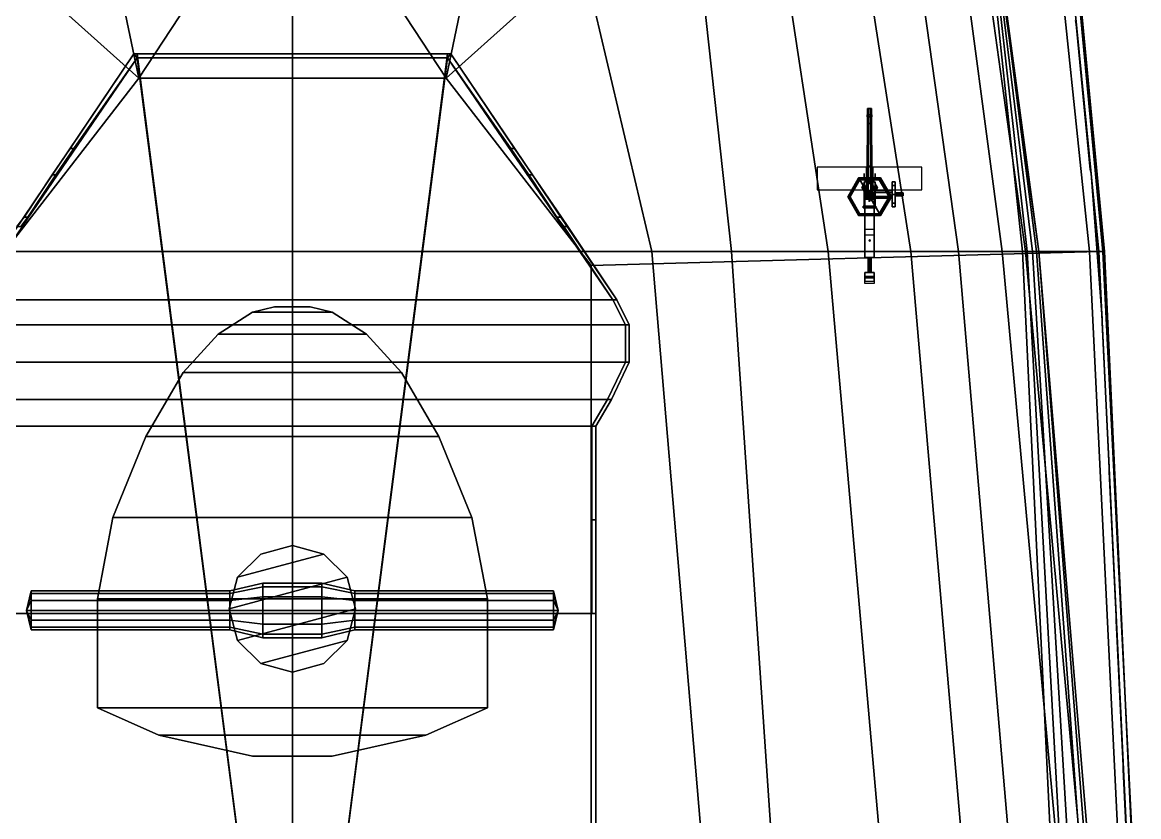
# Model space of a CAD drawing. Header units: millimetres. Extents: x -12 to 12, y -117 to 93.
# Drawn here: x -3.46 to 10.85, y 30.88 to 41.05 of the extents above; entities that cross this region are included whole.
import ezdxf

# ---------------------------------------------------------------- set-up
doc = ezdxf.new("R2010")
doc.units = ezdxf.units.MM
doc.header["$MEASUREMENT"] = 0
for name, color, linetype in [('barrel', 1, 'Continuous'), ('railings', 6, 'Continuous'), ('sleeve', 5, 'Continuous'), ('supersctucture', 3, 'Continuous'), ('turret', 2, 'Continuous')]:
    doc.layers.add(name, color=color, linetype=linetype)

msp = doc.modelspace()

# ---------------------------------------------------------------- linework, layer by layer
for points in [[(-4.65, 47.04, -6.62), (-2.5, 47.04, -7.02), (-4.61, 38.12, -7.02), (-5.63, 38.12, -6.77)], [(0, 38.12, -7.11), (-4.61, 38.12, -7.02), (-2.5, 47.04, -7.02), (0, 47.04, -7.11)], [(0, 47.04, -7.11), (2.5, 47.04, -7.02), (4.61, 38.12, -7.02), (0, 38.12, -7.11)], [(5.63, 38.12, -6.77), (4.61, 38.12, -7.02), (2.5, 47.04, -7.02), (4.65, 47.04, -6.62)], [(6.87, 38.12, -6.24), (5.63, 38.12, -6.77), (4.65, 47.04, -6.62), (5.51, 47.04, -6.24)], [(7.93, 38.12, -5.44), (6.87, 38.12, -6.24), (5.51, 47.04, -6.24), (6.54, 47.04, -5.53)], [(8.54, 38.12, -4.7), (7.93, 38.12, -5.44), (6.54, 47.04, -5.53), (7.29, 47.04, -4.7)], [(9.1, 38.12, -3.61), (8.54, 38.12, -4.7), (7.29, 47.04, -4.7), (7.91, 47.04, -3.56)], [(9.4, 38.12, -2.68), (9.1, 38.12, -3.61), (7.91, 47.04, -3.56), (8.16, 47.04, -2.68)], [(9.57, 38.12, -1.51), (9.4, 38.12, -2.68), (8.16, 47.04, -2.68), (8.33, 47.04, -1.35)], [(9.57, 38.12, -0.89), (9.57, 38.12, -1.51), (8.33, 47.04, -1.35), (8.37, 47.04, -0.58)], [(9.54, 38.12, -0.06), (9.57, 38.12, -0.89), (8.37, 47.04, -0.58), (8.4, 47.04, -0.06)], [(9.42, 38.12, 0.7), (9.49, 38.12, 0.39), (8.4, 47.04, -0.06), (8.42, 47.04, 0.7)], [(9.49, 38.12, 0.39), (9.54, 38.12, -0.06), (8.4, 47.04, -0.06)], [(10.22, 38.12, 4.57), (9.36, 38.12, 1.11), (8.41, 47.04, 1.11), (9.29, 47.04, 4.57)], [(9.36, 38.12, 1.11), (9.42, 38.12, 0.7), (8.42, 47.04, 0.7), (8.41, 47.04, 1.11)], [(10.39, 38.12, 5.5), (10.22, 38.12, 4.57), (9.29, 47.04, 4.57), (9.55, 47.04, 5.74)], [(10.34, 38.12, 6.03), (10.41, 38.12, 5.7), (9.56, 47.04, 5.92), (9.46, 47.04, 6.12)], [(10.41, 38.12, 5.7), (10.39, 38.12, 5.5), (9.55, 47.04, 5.74), (9.56, 47.04, 5.92)], [(-4.16, 37.5, 9.45), (-2.03, 40.65, 9.45), (2.03, 40.65, 9.45), (4.16, 37.5, 9.45)], [(-4.16, 37.5, 9.55), (-2.03, 40.65, 9.55), (-2.03, 40.65, 9.45), (-4.16, 37.5, 9.45)], [(-2.85, 39.44, 11.96), (-2.8, 39.44, 11.96), (-1.99, 40.6, 11.96), (-2.03, 40.65, 11.96)], [(-2.03, 40.65, 11.96), (-2.03, 40.65, 9.55), (-2.848, 39.44, 9.55), (-2.85, 39.44, 11.96)], [(2.03, 40.65, 11.96), (2.03, 40.65, 9.45), (-2.03, 40.65, 9.45), (-2.03, 40.65, 11.96)], [(1.99, 40.6, 11.96), (2.03, 40.65, 11.96), (-2.03, 40.65, 11.96), (-1.99, 40.6, 11.96)], [(-1.99, 40.6, 11.96), (0, 25.2, 24.73), (0, 25.2, 24.82), (-1.99, 40.65, 11.96)], [(-1.99, 40.65, 11.96), (0, 25.2, 24.82), (0, 25.2, 24.73), (-1.99, 40.6, 11.96)], [(1.99, 40.6, 11.96), (0, 25.2, 24.73), (0, 25.2, 24.82), (1.99, 40.65, 11.96)], [(1.99, 40.65, 11.96), (0, 25.2, 24.82), (0, 25.2, 24.73), (1.99, 40.6, 11.96)], [(2.8, 39.44, 11.96), (2.85, 39.44, 11.96), (2.03, 40.65, 11.96), (1.99, 40.6, 11.96)], [(4.16, 37.5, 9.45), (2.03, 40.65, 9.45), (2.03, 40.65, 9.55), (4.16, 37.5, 9.55)], [(2.85, 39.44, 11.96), (2.848, 39.44, 9.55), (2.03, 40.65, 9.55), (2.03, 40.65, 11.96)], [(4.11, 37.5, 9.55), (1.99, 40.6, 9.55), (-1.99, 40.6, 9.55), (-4.11, 37.5, 9.55)], [(-2.8, 39.44, 11.96), (-2.8, 39.44, 9.55), (-1.99, 40.6, 9.55), (-1.99, 40.6, 11.96)], [(-1.99, 40.6, 11.96), (-1.99, 40.6, 9.55), (1.99, 40.6, 9.55), (1.99, 40.6, 11.96)], [(1.99, 40.6, 11.96), (1.99, 40.6, 9.55), (2.8, 39.44, 9.55), (2.8, 39.44, 11.96)], [(-3.08, 39.1, 11.58), (-3.03, 39.1, 11.58), (-2.8, 39.44, 11.96), (-2.85, 39.44, 11.96)], [(-2.85, 39.44, 11.96), (-2.848, 39.44, 9.55), (-3.078, 39.1, 9.55), (-3.08, 39.1, 11.58)], [(-3.03, 39.1, 11.58), (-3.03, 39.1, 9.55), (-2.8, 39.44, 9.55), (-2.8, 39.44, 11.96)], [(2.8, 39.44, 11.96), (2.8, 39.44, 9.55), (3.03, 39.1, 9.55), (3.03, 39.1, 11.58)], [(3.03, 39.1, 11.58), (3.08, 39.1, 11.58), (2.85, 39.44, 11.96), (2.8, 39.44, 11.96)], [(3.08, 39.1, 11.58), (3.078, 39.1, 9.55), (2.848, 39.44, 9.55), (2.85, 39.44, 11.96)], [(-3.08, 39.1, 11.58), (-3.078, 39.1, 9.55), (-3.443, 38.56, 9.55), (-3.44, 38.56, 11.58)], [(-3.44, 38.56, 11.58), (-3.39, 38.56, 11.58), (-3.03, 39.1, 11.58), (-3.08, 39.1, 11.58)], [(-3.39, 38.56, 11.58), (-3.39, 38.56, 9.55), (-3.03, 39.1, 9.55), (-3.03, 39.1, 11.58)], [(3.03, 39.1, 11.58), (3.03, 39.1, 9.55), (3.39, 38.56, 9.55), (3.39, 38.56, 11.58)], [(3.39, 38.56, 11.58), (3.45, 38.56, 11.58), (3.08, 39.1, 11.58), (3.03, 39.1, 11.58)], [(3.45, 38.56, 11.58), (3.443, 38.56, 9.55), (3.078, 39.1, 9.55), (3.08, 39.1, 11.58)], [(7.15, 38.82, 6.11), (7.275, 39.037, 6.11), (7.26, 39.062, 6.08), (7.12, 38.82, 6.08)], [(7.26, 39.062, 6.03), (7.12, 38.82, 6.03), (7.12, 38.82, 6.08), (7.26, 39.062, 6.08)], [(7.275, 39.037, 6.11), (7.15, 38.82, 6.11), (7.15, 38.82, 6.72), (7.275, 39.037, 6.72)], [(7.275, 39.037, 6.11), (7.525, 39.037, 6.11), (7.54, 39.062, 6.08), (7.26, 39.062, 6.08)], [(7.54, 39.062, 6.03), (7.26, 39.062, 6.03), (7.26, 39.062, 6.08), (7.54, 39.062, 6.08)], [(7.525, 39.037, 6.11), (7.275, 39.037, 6.11), (7.275, 39.037, 6.72), (7.525, 39.037, 6.72)], [(7.525, 39.037, 6.11), (7.65, 38.82, 6.11), (7.68, 38.82, 6.08), (7.54, 39.062, 6.08)], [(7.65, 38.82, 6.11), (7.525, 39.037, 6.11), (7.525, 39.037, 6.72), (7.65, 38.82, 6.72)], [(7.68, 38.82, 6.03), (7.54, 39.062, 6.03), (7.54, 39.062, 6.08), (7.68, 38.82, 6.08)], [(7.275, 38.603, 6.11), (7.15, 38.82, 6.11), (7.12, 38.82, 6.08), (7.26, 38.578, 6.08)], [(7.12, 38.82, 6.03), (7.26, 38.578, 6.03), (7.26, 38.578, 6.08), (7.12, 38.82, 6.08)], [(7.15, 38.82, 6.11), (7.275, 38.603, 6.11), (7.275, 38.603, 6.72), (7.15, 38.82, 6.72)], [(7.525, 38.603, 6.11), (7.65, 38.82, 6.11), (7.65, 38.82, 6.72), (7.525, 38.603, 6.72)], [(7.65, 38.82, 6.11), (7.525, 38.603, 6.11), (7.54, 38.578, 6.08), (7.68, 38.82, 6.08)], [(7.54, 38.578, 6.03), (7.68, 38.82, 6.03), (7.68, 38.82, 6.08), (7.54, 38.578, 6.08)], [(-3.53, 38.44, 11.39), (-3.48, 38.44, 11.39), (-3.39, 38.56, 11.58), (-3.44, 38.56, 11.58)], [(-3.44, 38.56, 11.58), (-3.443, 38.56, 9.55), (-3.524, 38.44, 9.55), (-3.53, 38.44, 11.39)], [(-3.48, 38.44, 11.39), (-3.48, 38.44, 9.55), (-3.39, 38.56, 9.55), (-3.39, 38.56, 11.58)], [(3.39, 38.56, 11.58), (3.39, 38.56, 9.55), (3.48, 38.44, 9.55), (3.48, 38.44, 11.39)], [(3.48, 38.44, 11.39), (3.53, 38.44, 11.39), (3.45, 38.56, 11.58), (3.39, 38.56, 11.58)], [(3.53, 38.44, 11.39), (3.524, 38.44, 9.55), (3.443, 38.56, 9.55), (3.45, 38.56, 11.58)], [(7.525, 38.603, 6.11), (7.275, 38.603, 6.11), (7.26, 38.578, 6.08), (7.54, 38.578, 6.08)], [(7.26, 38.578, 6.03), (7.54, 38.578, 6.03), (7.54, 38.578, 6.08), (7.26, 38.578, 6.08)], [(7.275, 38.603, 6.11), (7.525, 38.603, 6.11), (7.525, 38.603, 6.72), (7.275, 38.603, 6.72)], [(3.48, 38.44, 11.39), (3.48, 38.44, 9.55), (4.11, 37.5, 9.55), (4.11, 37.5, 11.39)], [(4.11, 37.5, 11.39), (4.16, 37.5, 11.39), (3.53, 38.44, 11.39), (3.48, 38.44, 11.39)], [(4.16, 37.5, 11.39), (4.16, 37.5, 9.55), (3.524, 38.44, 9.55), (3.53, 38.44, 11.39)], [(0, 28.89, -7.11), (-5.39, 28.89, -7.08), (-4.61, 38.12, -7.02), (0, 38.12, -7.11)], [(0, 38.12, -7.11), (4.61, 38.12, -7.02), (5.39, 28.89, -7.08), (0, 28.89, -7.11)], [(6.26, 28.89, -6.94), (5.39, 28.89, -7.08), (4.61, 38.12, -7.02), (5.63, 38.12, -6.77)], [(7.68, 28.89, -6.31), (6.26, 28.89, -6.94), (5.63, 38.12, -6.77), (6.87, 38.12, -6.24)], [(8.73, 28.89, -5.52), (7.68, 28.89, -6.31), (6.87, 38.12, -6.24), (7.93, 38.12, -5.44)], [(9.33, 28.89, -4.83), (8.73, 28.89, -5.52), (7.93, 38.12, -5.44), (8.54, 38.12, -4.7)], [(9.95, 28.89, -3.61), (9.33, 28.89, -4.83), (8.54, 38.12, -4.7), (9.1, 38.12, -3.61)], [(10.25, 28.89, -2.68), (9.95, 28.89, -3.61), (9.1, 38.12, -3.61), (9.4, 38.12, -2.68)], [(10.67, 28.89, 4.57), (9.8, 28.89, 1.01), (9.36, 38.12, 1.11), (10.22, 38.12, 4.57)], [(9.8, 28.89, 1.01), (9.93, 28.89, 0.7), (9.42, 38.12, 0.7), (9.36, 38.12, 1.11)], [(10.34, 28.89, -1.97), (10.25, 28.89, -2.68), (9.4, 38.12, -2.68), (9.57, 38.12, -1.51)], [(9.93, 28.89, 0.7), (10.04, 28.89, 0.39), (9.49, 38.12, 0.39), (9.42, 38.12, 0.7)], [(10.04, 28.89, 0.39), (10.21, 28.89, -0.06), (9.54, 38.12, -0.06), (9.49, 38.12, 0.39)], [(10.21, 28.89, -0.06), (10.29, 28.89, -0.83), (9.57, 38.12, -0.89), (9.54, 38.12, -0.06)], [(10.34, 28.89, -1.32), (10.34, 28.89, -1.97), (9.57, 38.12, -1.51)], [(10.29, 28.89, -0.83), (10.34, 28.89, -1.32), (9.57, 38.12, -1.51), (9.57, 38.12, -0.89)], [(10.85, 28.89, 5.5), (10.67, 28.89, 4.57), (10.22, 38.12, 4.57), (10.39, 38.12, 5.5)], [(10.78, 28.89, 6), (10.84, 28.89, 5.7), (10.41, 38.12, 5.7), (10.34, 38.12, 6.03)], [(10.84, 28.89, 5.7), (10.85, 28.89, 5.5), (10.39, 38.12, 5.5), (10.41, 38.12, 5.7)], [(-4.32, 37.18, 9.45), (-4.16, 37.5, 9.45), (4.16, 37.5, 9.45), (4.32, 37.18, 9.45)], [(4.11, 37.5, 9.55), (-4.11, 37.5, 9.55), (-4.27, 37.18, 9.55), (4.27, 37.18, 9.55)], [(4.27, 37.18, 11.39), (4.32, 37.18, 11.39), (4.16, 37.5, 11.39), (4.11, 37.5, 11.39)], [(4.11, 37.5, 11.39), (4.11, 37.5, 9.55), (4.27, 37.18, 9.55), (4.27, 37.18, 11.39)], [(4.32, 37.18, 11.39), (4.32, 37.18, 9.45), (4.16, 37.5, 9.45), (4.16, 37.5, 11.39)], [(-4.32, 36.7, 9.45), (-4.32, 37.18, 9.45), (4.32, 37.18, 9.45), (4.32, 36.7, 9.45)], [(4.27, 37.18, 9.55), (-4.27, 37.18, 9.55), (-4.27, 36.7, 9.55), (4.27, 36.7, 9.55)], [(4.27, 37.18, 11.39), (4.27, 37.18, 9.55), (4.27, 36.7, 9.55), (4.27, 36.7, 11.39)], [(4.27, 36.7, 11.39), (4.32, 36.7, 11.39), (4.32, 37.18, 11.39), (4.27, 37.18, 11.39)], [(4.32, 36.7, 11.39), (4.32, 36.7, 9.45), (4.32, 37.18, 9.45), (4.32, 37.18, 11.39)], [(-4.09, 36.22, 9.45), (-4.32, 36.7, 9.45), (4.32, 36.7, 9.45), (4.09, 36.22, 9.45)], [(4.27, 36.7, 9.55), (-4.27, 36.7, 9.55), (-4.04, 36.22, 9.55), (4.04, 36.22, 9.55)], [(4.27, 36.7, 11.39), (4.27, 36.7, 9.55), (4.04, 36.22, 9.55), (4.04, 36.22, 11.39)], [(4.04, 36.22, 11.39), (4.09, 36.22, 11.39), (4.32, 36.7, 11.39), (4.27, 36.7, 11.39)], [(4.09, 36.22, 11.39), (4.09, 36.22, 9.45), (4.32, 36.7, 9.45), (4.32, 36.7, 11.39)], [(-3.89, 35.88, 9.45), (-4.09, 36.22, 9.45), (4.09, 36.22, 9.45), (3.89, 35.88, 9.45)], [(4.04, 36.22, 9.55), (-4.04, 36.22, 9.55), (-3.84, 35.88, 9.55), (3.84, 35.88, 9.55)], [(3.84, 35.88, 11.39), (3.89, 35.88, 11.39), (4.09, 36.22, 11.39), (4.04, 36.22, 11.39)], [(4.04, 36.22, 11.39), (4.04, 36.22, 9.55), (3.84, 35.88, 9.55), (3.84, 35.88, 11.39)], [(3.89, 35.88, 11.39), (3.89, 35.88, 9.45), (4.09, 36.22, 9.45), (4.09, 36.22, 11.39)], [(-3.89, 30.68, 9.45), (-3.89, 35.88, 9.45), (3.89, 35.88, 9.45), (3.89, 30.68, 9.45)], [(3.84, 35.88, 9.55), (-3.84, 35.88, 9.55), (-3.84, 33.48, 9.55), (3.84, 33.48, 9.55)], [(3.84, 35.88, 11.39), (3.84, 35.88, 9.55), (3.84, 34.68, 9.55), (3.84, 34.68, 11.39)], [(3.84, 34.68, 11.39), (3.89, 34.68, 11.39), (3.89, 35.88, 11.39), (3.84, 35.88, 11.39)], [(3.89, 30.68, 9.45), (3.89, 35.88, 9.45), (3.89, 35.88, 9.55), (3.89, 30.68, 9.55)], [(3.89, 34.68, 11.39), (3.89, 34.68, 9.55), (3.89, 35.88, 9.55), (3.89, 35.88, 11.39)], [(3.84, 34.68, 11.08), (3.89, 34.68, 11.08), (3.89, 34.68, 11.39), (3.84, 34.68, 11.39)], [(3.84, 34.68, 11.08), (3.84, 34.68, 9.55), (3.84, 33.48, 9.55), (3.84, 33.48, 11.08)], [(3.84, 33.48, 11.08), (3.89, 33.48, 11.08), (3.89, 34.68, 11.08), (3.84, 34.68, 11.08)], [(3.89, 33.48, 11.08), (3.89, 33.48, 9.55), (3.89, 34.68, 9.55), (3.89, 34.68, 11.08)], [(3.89, 33.48, 9.55), (-3.89, 33.48, 9.55), (-3.89, 30.68, 9.55), (3.89, 30.68, 9.55)], [(3.84, 33.48, 9.55), (3.89, 33.48, 9.55), (3.89, 33.48, 11.08), (3.84, 33.48, 11.08)]]:
    msp.add_3dface(points)
at = {"layer": 'barrel'}
for points in [[(7.413, 39.95, 7.068), (7.388, 39.95, 7.068), (7.375, 39.95, 7.09), (7.425, 39.95, 7.09)], [(7.425, 39.95, 7.09), (7.375, 39.95, 7.09), (7.388, 39.95, 7.112), (7.413, 39.95, 7.112)], [(7.375, 39.95, 7.09), (7.388, 39.95, 7.068), (7.388, 39.76, 7.068), (7.375, 39.76, 7.09)], [(7.388, 39.95, 7.112), (7.375, 39.95, 7.09), (7.375, 39.76, 7.09), (7.388, 39.76, 7.112)], [(7.388, 39.95, 7.068), (7.413, 39.95, 7.068), (7.413, 39.76, 7.068), (7.388, 39.76, 7.068)], [(7.413, 39.95, 7.112), (7.388, 39.95, 7.112), (7.388, 39.76, 7.112), (7.413, 39.76, 7.112)], [(7.413, 39.95, 7.068), (7.425, 39.95, 7.09), (7.425, 39.76, 7.09), (7.413, 39.76, 7.068)], [(7.425, 39.95, 7.09), (7.413, 39.95, 7.112), (7.413, 39.76, 7.112), (7.425, 39.76, 7.09)], [(7.43, 39.87, 7.09), (7.37, 39.87, 7.09), (7.385, 39.87, 7.116), (7.415, 39.87, 7.116)], [(7.415, 39.87, 7.064), (7.385, 39.87, 7.064), (7.37, 39.87, 7.09), (7.43, 39.87, 7.09)], [(7.37, 39.87, 7.09), (7.385, 39.87, 7.064), (7.385, 39.845, 7.064), (7.37, 39.845, 7.09)], [(7.385, 39.87, 7.116), (7.37, 39.87, 7.09), (7.37, 39.845, 7.09), (7.385, 39.845, 7.116)], [(7.43, 39.845, 7.09), (7.37, 39.845, 7.09), (7.385, 39.845, 7.064), (7.415, 39.845, 7.064)], [(7.415, 39.845, 7.116), (7.385, 39.845, 7.116), (7.37, 39.845, 7.09), (7.43, 39.845, 7.09)], [(7.385, 39.87, 7.064), (7.415, 39.87, 7.064), (7.415, 39.845, 7.064), (7.385, 39.845, 7.064)], [(7.415, 39.87, 7.116), (7.385, 39.87, 7.116), (7.385, 39.845, 7.116), (7.415, 39.845, 7.116)], [(7.415, 39.87, 7.064), (7.43, 39.87, 7.09), (7.43, 39.845, 7.09), (7.415, 39.845, 7.064)], [(7.43, 39.87, 7.09), (7.415, 39.87, 7.116), (7.415, 39.845, 7.116), (7.43, 39.845, 7.09)], [(7.37, 39.21, 7.09), (7.385, 39.21, 7.116), (7.388, 39.76, 7.112), (7.375, 39.76, 7.09)], [(7.385, 39.21, 7.064), (7.37, 39.21, 7.09), (7.375, 39.76, 7.09), (7.388, 39.76, 7.068)], [(7.385, 39.21, 7.116), (7.415, 39.21, 7.116), (7.413, 39.76, 7.112), (7.388, 39.76, 7.112)], [(7.415, 39.21, 7.064), (7.385, 39.21, 7.064), (7.388, 39.76, 7.068), (7.413, 39.76, 7.068)], [(7.415, 39.21, 7.116), (7.43, 39.21, 7.09), (7.425, 39.76, 7.09), (7.413, 39.76, 7.112)], [(7.43, 39.21, 7.09), (7.415, 39.21, 7.064), (7.413, 39.76, 7.068), (7.425, 39.76, 7.09)], [(7.37, 39.21, 7.09), (7.385, 39.21, 7.064), (7.383, 38.79, 7.06), (7.365, 38.79, 7.09)], [(7.385, 39.21, 7.116), (7.37, 39.21, 7.09), (7.365, 38.79, 7.09), (7.383, 38.79, 7.12)], [(7.385, 39.21, 7.064), (7.415, 39.21, 7.064), (7.418, 38.79, 7.06), (7.383, 38.79, 7.06)], [(7.415, 39.21, 7.116), (7.385, 39.21, 7.116), (7.383, 38.79, 7.12), (7.418, 38.79, 7.12)], [(7.415, 39.21, 7.064), (7.43, 39.21, 7.09), (7.435, 38.79, 7.09), (7.418, 38.79, 7.06)], [(7.43, 39.21, 7.09), (7.415, 39.21, 7.116), (7.418, 38.79, 7.12), (7.435, 38.79, 7.09)]]:
    msp.add_3dface(points, dxfattribs=at)
at = {"layer": 'railings'}
for points in [[(10.05, 41.03, 6.03), (10.04, 41.08, 6.03), (10.04, 41.08, 7.21), (10.05, 41.03, 7.21)], [(10.05, 41.03, 7.21), (10.04, 41.08, 7.21), (10.04, 41.08, 6.03), (10.05, 41.03, 6.03)], [(10.05, 41.03, 6.64), (10.05, 41.03, 6.69), (10.23, 39.17, 6.69), (10.23, 39.17, 6.64)], [(10.23, 39.17, 6.64), (10.23, 39.17, 6.69), (10.05, 41.03, 6.69), (10.05, 41.03, 6.64)], [(10.23, 39.17, 7.16), (10.23, 39.17, 7.21), (10.05, 41.03, 7.21), (10.05, 41.03, 7.16)], [(10.05, 41.03, 7.16), (10.05, 41.03, 7.21), (10.23, 39.17, 7.21), (10.23, 39.17, 7.16)], [(10.24, 39.12, 6.03), (10.23, 39.17, 6.03), (10.23, 39.17, 7.21), (10.24, 39.12, 7.21)], [(10.24, 39.12, 7.21), (10.23, 39.17, 7.21), (10.23, 39.17, 6.03), (10.24, 39.12, 6.03)], [(10.24, 39.12, 6.64), (10.24, 39.12, 6.69), (10.38, 37.26, 6.68), (10.38, 37.26, 6.63)], [(10.38, 37.26, 6.63), (10.38, 37.26, 6.68), (10.24, 39.12, 6.69), (10.24, 39.12, 6.64)], [(10.38, 37.26, 7.15), (10.38, 37.26, 7.2), (10.24, 39.12, 7.21), (10.24, 39.12, 7.16)], [(10.24, 39.12, 7.16), (10.24, 39.12, 7.21), (10.38, 37.26, 7.2), (10.38, 37.26, 7.15)], [(10.38, 37.21, 7.2), (10.38, 37.26, 7.2), (10.38, 37.26, 6.02), (10.38, 37.21, 6.02)], [(10.38, 37.21, 6.02), (10.38, 37.26, 6.02), (10.38, 37.26, 7.2), (10.38, 37.21, 7.2)], [(10.47, 35.35, 6.63), (10.47, 35.35, 6.68), (10.38, 37.21, 6.68), (10.38, 37.21, 6.63)], [(10.38, 37.21, 6.63), (10.38, 37.21, 6.68), (10.47, 35.35, 6.68), (10.47, 35.35, 6.63)], [(10.38, 37.21, 7.15), (10.38, 37.21, 7.2), (10.47, 35.35, 7.2), (10.47, 35.35, 7.15)], [(10.47, 35.35, 7.15), (10.47, 35.35, 7.2), (10.38, 37.21, 7.2), (10.38, 37.21, 7.15)], [(10.47, 35.3, 7.2), (10.47, 35.35, 7.2), (10.47, 35.35, 6.02), (10.47, 35.3, 6.02)], [(10.47, 35.3, 6.02), (10.47, 35.35, 6.02), (10.47, 35.35, 7.2), (10.47, 35.3, 7.2)], [(10.56, 33.44, 6.62), (10.56, 33.44, 6.67), (10.47, 35.3, 6.68), (10.47, 35.3, 6.63)], [(10.47, 35.3, 6.63), (10.47, 35.3, 6.68), (10.56, 33.44, 6.67), (10.56, 33.44, 6.62)], [(10.47, 35.3, 7.15), (10.47, 35.3, 7.2), (10.56, 33.44, 7.19), (10.56, 33.44, 7.14)], [(10.56, 33.44, 7.14), (10.56, 33.44, 7.19), (10.47, 35.3, 7.2), (10.47, 35.3, 7.15)], [(10.56, 33.39, 7.19), (10.56, 33.44, 7.19), (10.56, 33.44, 6.01), (10.56, 33.39, 6.01)], [(10.56, 33.39, 6.01), (10.56, 33.44, 6.01), (10.56, 33.44, 7.19), (10.56, 33.39, 7.19)], [(10.65, 31.53, 6.61), (10.65, 31.53, 6.66), (10.56, 33.39, 6.67), (10.56, 33.39, 6.62)], [(10.56, 33.39, 6.62), (10.56, 33.39, 6.67), (10.65, 31.53, 6.66), (10.65, 31.53, 6.61)], [(10.56, 33.39, 7.14), (10.56, 33.39, 7.19), (10.65, 31.53, 7.18), (10.65, 31.53, 7.13)], [(10.65, 31.53, 7.13), (10.65, 31.53, 7.18), (10.56, 33.39, 7.19), (10.56, 33.39, 7.14)], [(10.65, 31.48, 6), (10.65, 31.53, 6), (10.65, 31.53, 7.18), (10.65, 31.48, 7.18)], [(10.65, 31.48, 7.18), (10.65, 31.53, 7.18), (10.65, 31.53, 6), (10.65, 31.48, 6)], [(10.65, 31.48, 6.61), (10.65, 31.48, 6.66), (10.74, 29.62, 6.66), (10.74, 29.62, 6.61)], [(10.74, 29.62, 6.61), (10.74, 29.62, 6.66), (10.65, 31.48, 6.66), (10.65, 31.48, 6.61)], [(10.74, 29.62, 7.13), (10.74, 29.62, 7.18), (10.65, 31.48, 7.18), (10.65, 31.48, 7.13)], [(10.65, 31.48, 7.13), (10.65, 31.48, 7.18), (10.74, 29.62, 7.18), (10.74, 29.62, 7.13)]]:
    msp.add_3dface(points, dxfattribs=at)
at = {"layer": 'sleeve'}
for points in [[(7.46, 38.79, 7.06), (7.46, 38.7, 7.01), (7.34, 38.7, 7.01), (7.34, 38.79, 7.06)], [(7.46, 38.79, 7.12), (7.46, 38.79, 7.06), (7.34, 38.79, 7.06), (7.34, 38.79, 7.12)], [(7.34, 38.79, 7.06), (7.34, 38.7, 7.01), (7.34, 38.7, 7.16), (7.34, 38.79, 7.12)], [(7.34, 38.79, 7.12), (7.34, 38.7, 7.16), (7.46, 38.7, 7.16), (7.46, 38.79, 7.12)], [(7.46, 38.7, 7.16), (7.46, 38.7, 7.01), (7.46, 38.79, 7.06), (7.46, 38.79, 7.12)], [(7.32, 38.68, 7.09), (7.32, 38.69, 7.1), (7.32, 38.7, 7.09), (7.32, 38.69, 7.08)], [(7.48, 38.7, 7.09), (7.48, 38.69, 7.08), (7.32, 38.69, 7.08), (7.32, 38.7, 7.09)], [(7.48, 38.69, 7.1), (7.48, 38.7, 7.09), (7.32, 38.7, 7.09), (7.32, 38.69, 7.1)], [(7.48, 38.69, 7.08), (7.48, 38.68, 7.09), (7.32, 38.68, 7.09), (7.32, 38.69, 7.08)], [(7.48, 38.68, 7.09), (7.48, 38.69, 7.1), (7.32, 38.69, 7.1), (7.32, 38.68, 7.09)], [(7.46, 38.7, 7.01), (7.46, 38.04, 7.01), (7.34, 38.04, 7.01), (7.34, 38.7, 7.01)], [(7.34, 38.7, 7.16), (7.34, 38.04, 7.16), (7.46, 38.04, 7.16), (7.46, 38.7, 7.16)], [(7.34, 38.7, 7.01), (7.34, 38.04, 7.01), (7.34, 38.04, 7.16), (7.34, 38.7, 7.16)], [(7.39, 38.77, 7.26), (7.4, 38.76, 7.26), (7.41, 38.77, 7.26), (7.4, 38.78, 7.26)], [(7.4, 38.78, 7.12), (7.39, 38.77, 7.12), (7.39, 38.77, 7.26), (7.4, 38.78, 7.26)], [(7.39, 38.77, 7.12), (7.4, 38.76, 7.13), (7.4, 38.76, 7.26), (7.39, 38.77, 7.26)], [(7.41, 38.77, 7.12), (7.4, 38.78, 7.12), (7.4, 38.78, 7.26), (7.41, 38.77, 7.26)], [(7.4, 38.76, 7.13), (7.41, 38.77, 7.12), (7.41, 38.77, 7.26), (7.4, 38.76, 7.26)], [(7.46, 38.04, 7.16), (7.46, 38.04, 7.01), (7.46, 38.7, 7.01), (7.46, 38.7, 7.16)], [(7.48, 38.69, 7.08), (7.48, 38.7, 7.09), (7.48, 38.69, 7.1), (7.48, 38.68, 7.09)], [(7.34, 38.4, 7.16), (7.34, 38.33, 7.28), (7.46, 38.33, 7.28), (7.46, 38.4, 7.16)], [(7.39, 38.26, 7.33), (7.4, 38.25, 7.33), (7.41, 38.26, 7.33), (7.4, 38.27, 7.33)], [(7.4, 38.27, 7.16), (7.39, 38.26, 7.16), (7.39, 38.26, 7.33), (7.4, 38.27, 7.33)], [(7.39, 38.26, 7.16), (7.4, 38.25, 7.16), (7.4, 38.25, 7.33), (7.39, 38.26, 7.33)], [(7.41, 38.26, 7.16), (7.4, 38.27, 7.16), (7.4, 38.27, 7.33), (7.41, 38.26, 7.33)], [(7.4, 38.25, 7.16), (7.41, 38.26, 7.16), (7.41, 38.26, 7.33), (7.4, 38.25, 7.33)], [(7.34, 38.04, 7.16), (7.34, 38.04, 7.01), (7.46, 38.04, 7.01), (7.46, 38.04, 7.16)], [(7.38, 38.04, 7.08), (7.4, 38.04, 7.06), (7.4, 37.85, 7.06), (7.38, 37.85, 7.08)], [(7.4, 38.04, 7.1), (7.38, 38.04, 7.08), (7.38, 37.85, 7.08), (7.4, 37.85, 7.1)], [(7.4, 38.01, 7.01), (7.41, 38, 7.01), (7.4, 37.99, 7.01), (7.39, 38, 7.01)], [(7.39, 38, 7.21), (7.4, 37.99, 7.21), (7.41, 38, 7.21), (7.4, 38.01, 7.21)], [(7.4, 38.01, 7.01), (7.39, 38, 7.01), (7.39, 38, 7.21), (7.4, 38.01, 7.21)], [(7.39, 38, 7.01), (7.4, 37.99, 7.01), (7.4, 37.99, 7.21), (7.39, 38, 7.21)], [(7.4, 38.04, 7.06), (7.42, 38.04, 7.08), (7.42, 37.85, 7.08), (7.4, 37.85, 7.06)], [(7.42, 38.04, 7.08), (7.4, 38.04, 7.1), (7.4, 37.85, 7.1), (7.42, 37.85, 7.08)], [(7.41, 38, 7.01), (7.4, 38.01, 7.01), (7.4, 38.01, 7.21), (7.41, 38, 7.21)], [(7.4, 37.99, 7.01), (7.41, 38, 7.01), (7.41, 38, 7.21), (7.4, 37.99, 7.21)], [(7.34, 37.85, 7.03), (7.34, 37.8, 6.96), (7.46, 37.8, 6.96), (7.46, 37.85, 7.03)], [(7.34, 37.78, 7.18), (7.34, 37.85, 7.11), (7.46, 37.85, 7.11), (7.46, 37.78, 7.18)], [(7.34, 37.85, 7.11), (7.34, 37.85, 7.03), (7.46, 37.85, 7.03), (7.46, 37.85, 7.11)], [(7.34, 37.8, 6.96), (7.34, 37.74, 6.93), (7.46, 37.74, 6.93), (7.46, 37.8, 6.96)], [(7.34, 37.71, 7.18), (7.34, 37.78, 7.18), (7.46, 37.78, 7.18), (7.46, 37.71, 7.18)]]:
    msp.add_3dface(points, dxfattribs=at)
at = {"layer": 'supersctucture'}
for points in [[(-1.97, 40.34, 6.03), (-9.46, 47.04, 6.12), (-10.34, 38.12, 6.03), (-3.83, 37.94, 6.03)], [(-1.97, 40.34, 6.03), (-2.75, 44.077, 6.09), (-2.75, 44.077, 6.09), (-9.46, 47.04, 6.12)], [(10.34, 38.12, 6.03), (9.46, 47.04, 6.12), (1.97, 40.34, 6.05), (3.83, 37.94, 6.03)], [(1.97, 40.34, 6.05), (9.46, 47.04, 6.12), (9.46, 47.04, 6.12), (2.75, 44.077, 6.09)], [(-1.97, 40.34, 6.03), (0, 43.34, 6.09), (0, 43.34, 6.09), (-2.75, 44.077, 6.09)], [(1.97, 40.34, 6.05), (2.75, 44.077, 6.09), (2.75, 44.077, 6.09), (0, 43.34, 6.09)], [(1.97, 40.34, 6.05), (0, 43.34, 6.09), (0, 43.34, 6.09), (-1.97, 40.34, 6.03)], [(-1.97, 40.34, 9.45), (-1.97, 40.34, 6.03), (-3.83, 37.94, 6.03), (-3.83, 37.94, 9.45)], [(1.97, 40.34, 9.45), (1.97, 40.34, 6.05), (-1.97, 40.34, 6.03), (-1.97, 40.34, 9.45)], [(3.83, 37.94, 6.03), (1.97, 40.34, 6.05), (1.97, 40.34, 9.45), (3.83, 37.94, 9.45)], [(3.83, 28.89, 6), (10.78, 28.89, 6), (10.34, 38.12, 6.03), (3.83, 37.94, 6.03)], [(3.83, 28.89, 9.45), (3.83, 28.89, 6), (3.83, 37.94, 6.03), (3.83, 37.94, 9.45)], [(-0.51, 37.34, 12.29), (-0.23, 37.41, 12.29), (-0.23, 37.41, 9.55), (-0.51, 37.34, 9.55)], [(0, 37.34, 12.29), (0, 37.41, 12.29), (-0.23, 37.41, 12.29), (-0.51, 37.34, 12.29)], [(0.23, 37.41, 9.55), (-0.23, 37.41, 9.55), (-0.23, 37.41, 12.29), (0.23, 37.41, 12.29)], [(0.23, 37.41, 12.29), (0, 37.41, 12.29), (0, 37.34, 12.29), (0.51, 37.34, 12.29)], [(0.51, 37.34, 9.55), (0.23, 37.41, 9.55), (0.23, 37.41, 12.29), (0.51, 37.34, 12.29)], [(0, 37.06, 12.29), (0, 37.34, 12.29), (-0.51, 37.34, 12.29), (-0.95, 37.06, 12.29)], [(-0.95, 37.06, 12.29), (-0.51, 37.34, 12.29), (-0.51, 37.34, 9.55), (-0.95, 37.06, 9.55)], [(0.51, 37.34, 12.29), (0, 37.34, 12.29), (0, 37.06, 12.29), (0.95, 37.06, 12.29)], [(0.95, 37.06, 9.55), (0.51, 37.34, 9.55), (0.51, 37.34, 12.29), (0.95, 37.06, 12.29)], [(0, 36.57, 12.29), (0, 37.06, 12.29), (-0.95, 37.06, 12.29), (-1.4, 36.57, 12.29)], [(-1.4, 36.57, 12.29), (-0.95, 37.06, 12.29), (-0.95, 37.06, 9.55), (-1.4, 36.57, 9.55)], [(0.95, 37.06, 12.29), (0, 37.06, 12.29), (0, 36.57, 12.29), (1.4, 36.57, 12.29)], [(1.4, 36.57, 9.55), (0.95, 37.06, 9.55), (0.95, 37.06, 12.29), (1.4, 36.57, 12.29)], [(0, 35.75, 12.29), (0, 36.57, 12.29), (-1.4, 36.57, 12.29), (-1.88, 35.75, 12.29)], [(-1.88, 35.75, 12.29), (-1.4, 36.57, 12.29), (-1.4, 36.57, 9.55), (-1.88, 35.75, 9.55)], [(1.4, 36.57, 12.29), (0, 36.57, 12.29), (0, 35.75, 12.29), (1.88, 35.75, 12.29)], [(1.88, 35.75, 9.55), (1.4, 36.57, 9.55), (1.4, 36.57, 12.29), (1.88, 35.75, 12.29)], [(0, 34.71, 12.29), (0, 35.75, 12.29), (-1.88, 35.75, 12.29), (-2.3, 34.71, 12.29)], [(-2.3, 34.71, 12.29), (-1.88, 35.75, 12.29), (-1.88, 35.75, 9.55), (-2.3, 34.71, 9.55)], [(1.88, 35.75, 12.29), (0, 35.75, 12.29), (0, 34.71, 12.29), (2.3, 34.71, 12.29)], [(2.3, 34.71, 9.55), (1.88, 35.75, 9.55), (1.88, 35.75, 12.29), (2.3, 34.71, 12.29)], [(0, 33.67, 12.29), (0, 34.71, 12.29), (-2.3, 34.71, 12.29), (-2.5, 33.67, 12.29)], [(-2.5, 33.67, 12.29), (-2.3, 34.71, 12.29), (-2.3, 34.71, 9.55), (-2.5, 33.67, 9.55)], [(2.3, 34.71, 12.29), (0, 34.71, 12.29), (0, 33.67, 12.29), (2.5, 33.67, 12.29)], [(2.5, 33.67, 9.55), (2.3, 34.71, 9.55), (2.3, 34.71, 12.29), (2.5, 33.67, 12.29)], [(-0.701, 33.945, 12.83), (0.405, 34.241, 12.83), (0, 34.35, 12.83), (-0.405, 34.241, 12.83)], [(0, 34.35, 12.29), (-0.405, 34.241, 12.29), (-0.405, 34.241, 12.83), (0, 34.35, 12.83)], [(0.405, 34.241, 12.29), (0, 34.35, 12.29), (0, 34.35, 12.83), (0.405, 34.241, 12.83)], [(-0.81, 33.54, 12.83), (0.701, 33.945, 12.83), (0.405, 34.241, 12.83), (-0.701, 33.945, 12.83)], [(-0.405, 34.241, 12.29), (-0.701, 33.945, 12.29), (-0.701, 33.945, 12.83), (-0.405, 34.241, 12.83)], [(0.701, 33.945, 12.29), (0.405, 34.241, 12.29), (0.405, 34.241, 12.83), (0.701, 33.945, 12.83)], [(-0.701, 33.945, 12.29), (-0.81, 33.54, 12.29), (-0.81, 33.54, 12.83), (-0.701, 33.945, 12.83)], [(-0.701, 33.135, 12.83), (0.81, 33.54, 12.83), (0.701, 33.945, 12.83), (-0.81, 33.54, 12.83)], [(0.81, 33.54, 12.29), (0.701, 33.945, 12.29), (0.701, 33.945, 12.83), (0.81, 33.54, 12.83)], [(-0.8, 33.77, 13.2), (-0.8, 33.737, 13.325), (-0.38, 33.823, 13.375), (-0.38, 33.87, 13.2)], [(-0.8, 33.737, 13.075), (-0.8, 33.77, 13.2), (-0.38, 33.87, 13.2), (-0.38, 33.823, 13.025)], [(-0.8, 33.737, 13.325), (-0.8, 33.645, 13.417), (-0.38, 33.695, 13.503), (-0.38, 33.823, 13.375)], [(-0.8, 33.645, 12.983), (-0.8, 33.737, 13.075), (-0.38, 33.823, 13.025), (-0.38, 33.695, 12.897)], [(-0.38, 33.87, 13.2), (-0.38, 33.823, 13.375), (0.38, 33.823, 13.375), (0.38, 33.87, 13.2)], [(-0.38, 33.823, 13.025), (-0.38, 33.87, 13.2), (0.38, 33.87, 13.2), (0.38, 33.823, 13.025)], [(-0.38, 33.823, 13.375), (-0.38, 33.695, 13.503), (0.38, 33.695, 13.503), (0.38, 33.823, 13.375)], [(-0.38, 33.695, 12.897), (-0.38, 33.823, 13.025), (0.38, 33.823, 13.025), (0.38, 33.695, 12.897)], [(0.8, 33.737, 13.325), (0.8, 33.77, 13.2), (0.38, 33.87, 13.2), (0.38, 33.823, 13.375)], [(0.8, 33.77, 13.2), (0.8, 33.737, 13.075), (0.38, 33.823, 13.025), (0.38, 33.87, 13.2)], [(0.8, 33.645, 13.417), (0.8, 33.737, 13.325), (0.38, 33.823, 13.375), (0.38, 33.695, 13.503)], [(0.8, 33.737, 13.075), (0.8, 33.645, 12.983), (0.38, 33.695, 12.897), (0.38, 33.823, 13.025)], [(-3.35, 33.737, 13.325), (-3.35, 33.77, 13.2), (-3.41, 33.52, 13.2)], [(-3.35, 33.77, 13.2), (-3.35, 33.737, 13.075), (-3.41, 33.52, 13.2)], [(-3.35, 33.645, 13.417), (-3.35, 33.737, 13.325), (-3.41, 33.52, 13.2)], [(-3.35, 33.737, 13.075), (-3.35, 33.645, 12.983), (-3.41, 33.52, 13.2)], [(-3.35, 33.52, 13.45), (-3.35, 33.645, 13.417), (-3.41, 33.52, 13.2)], [(-3.35, 33.645, 12.983), (-3.35, 33.52, 12.95), (-3.41, 33.52, 13.2)], [(-0.8, 33.737, 13.325), (-0.8, 33.77, 13.2), (-3.35, 33.77, 13.2), (-3.35, 33.737, 13.325)], [(-0.8, 33.77, 13.2), (-0.8, 33.737, 13.075), (-3.35, 33.737, 13.075), (-3.35, 33.77, 13.2)], [(-0.8, 33.645, 13.417), (-0.8, 33.737, 13.325), (-3.35, 33.737, 13.325), (-3.35, 33.645, 13.417)], [(-0.8, 33.737, 13.075), (-0.8, 33.645, 12.983), (-3.35, 33.645, 12.983), (-3.35, 33.737, 13.075)], [(-0.8, 33.52, 13.45), (-0.8, 33.645, 13.417), (-3.35, 33.645, 13.417), (-3.35, 33.52, 13.45)], [(-0.8, 33.645, 12.983), (-0.8, 33.52, 12.95), (-3.35, 33.52, 12.95), (-3.35, 33.645, 12.983)], [(0, 32.27, 12.29), (0, 33.67, 12.29), (-2.5, 33.67, 12.29), (-2.5, 32.27, 12.29)], [(-2.5, 32.27, 12.29), (-2.5, 33.67, 12.29), (-2.5, 33.67, 9.55), (-2.5, 32.27, 9.55)], [(-0.8, 33.645, 13.417), (-0.8, 33.52, 13.45), (-0.38, 33.52, 13.55), (-0.38, 33.695, 13.503)], [(-0.8, 33.52, 12.95), (-0.8, 33.645, 12.983), (-0.38, 33.695, 12.897), (-0.38, 33.52, 12.85)], [(-0.38, 33.695, 13.503), (-0.38, 33.52, 13.55), (0.38, 33.52, 13.55), (0.38, 33.695, 13.503)], [(-0.38, 33.52, 12.85), (-0.38, 33.695, 12.897), (0.38, 33.695, 12.897), (0.38, 33.52, 12.85)], [(2.5, 33.67, 12.29), (0, 33.67, 12.29), (0, 32.27, 12.29), (2.5, 32.27, 12.29)], [(0.8, 33.52, 13.45), (0.8, 33.645, 13.417), (0.38, 33.695, 13.503), (0.38, 33.52, 13.55)], [(0.8, 33.645, 12.983), (0.8, 33.52, 12.95), (0.38, 33.52, 12.85), (0.38, 33.695, 12.897)], [(0.8, 33.77, 13.2), (0.8, 33.737, 13.325), (3.35, 33.737, 13.325), (3.35, 33.77, 13.2)], [(0.8, 33.737, 13.075), (0.8, 33.77, 13.2), (3.35, 33.77, 13.2), (3.35, 33.737, 13.075)], [(0.8, 33.737, 13.325), (0.8, 33.645, 13.417), (3.35, 33.645, 13.417), (3.35, 33.737, 13.325)], [(0.8, 33.645, 12.983), (0.8, 33.737, 13.075), (3.35, 33.737, 13.075), (3.35, 33.645, 12.983)], [(0.8, 33.645, 13.417), (0.8, 33.52, 13.45), (3.35, 33.52, 13.45), (3.35, 33.645, 13.417)], [(0.8, 33.52, 12.95), (0.8, 33.645, 12.983), (3.35, 33.645, 12.983), (3.35, 33.52, 12.95)], [(2.5, 32.27, 9.55), (2.5, 33.67, 9.55), (2.5, 33.67, 12.29), (2.5, 32.27, 12.29)], [(3.35, 33.77, 13.2), (3.35, 33.737, 13.325), (3.41, 33.52, 13.2)], [(3.35, 33.737, 13.075), (3.35, 33.77, 13.2), (3.41, 33.52, 13.2)], [(3.35, 33.737, 13.325), (3.35, 33.645, 13.417), (3.41, 33.52, 13.2)], [(3.35, 33.645, 12.983), (3.35, 33.737, 13.075), (3.41, 33.52, 13.2)], [(3.35, 33.645, 13.417), (3.35, 33.52, 13.45), (3.41, 33.52, 13.2)], [(3.35, 33.52, 12.95), (3.35, 33.645, 12.983), (3.41, 33.52, 13.2)], [(-3.35, 33.27, 13.2), (-3.35, 33.303, 13.325), (-3.41, 33.52, 13.2)], [(-3.35, 33.303, 13.325), (-3.35, 33.395, 13.417), (-3.41, 33.52, 13.2)], [(-3.35, 33.395, 13.417), (-3.35, 33.52, 13.45), (-3.41, 33.52, 13.2)], [(-3.35, 33.52, 12.95), (-3.35, 33.395, 12.983), (-3.41, 33.52, 13.2)], [(-3.35, 33.395, 12.983), (-3.35, 33.303, 13.075), (-3.41, 33.52, 13.2)], [(-3.35, 33.303, 13.075), (-3.35, 33.27, 13.2), (-3.41, 33.52, 13.2)], [(-0.8, 33.395, 13.417), (-0.8, 33.52, 13.45), (-3.35, 33.52, 13.45), (-3.35, 33.395, 13.417)], [(-0.8, 33.52, 12.95), (-0.8, 33.395, 12.983), (-3.35, 33.395, 12.983), (-3.35, 33.52, 12.95)], [(-0.81, 33.54, 12.29), (-0.701, 33.135, 12.29), (-0.701, 33.135, 12.83), (-0.81, 33.54, 12.83)], [(-0.8, 33.52, 13.45), (-0.8, 33.395, 13.417), (-0.38, 33.345, 13.503), (-0.38, 33.52, 13.55)], [(-0.8, 33.395, 12.983), (-0.8, 33.52, 12.95), (-0.38, 33.52, 12.85), (-0.38, 33.345, 12.897)], [(-0.405, 32.839, 12.83), (0.701, 33.135, 12.83), (0.81, 33.54, 12.83), (-0.701, 33.135, 12.83)], [(-0.38, 33.52, 13.55), (-0.38, 33.345, 13.503), (0.38, 33.345, 13.503), (0.38, 33.52, 13.55)], [(-0.38, 33.345, 12.897), (-0.38, 33.52, 12.85), (0.38, 33.52, 12.85), (0.38, 33.345, 12.897)], [(0.8, 33.395, 13.417), (0.8, 33.52, 13.45), (0.38, 33.52, 13.55), (0.38, 33.345, 13.503)], [(0.8, 33.52, 12.95), (0.8, 33.395, 12.983), (0.38, 33.345, 12.897), (0.38, 33.52, 12.85)], [(0.701, 33.135, 12.29), (0.81, 33.54, 12.29), (0.81, 33.54, 12.83), (0.701, 33.135, 12.83)], [(0.8, 33.52, 13.45), (0.8, 33.395, 13.417), (3.35, 33.395, 13.417), (3.35, 33.52, 13.45)], [(0.8, 33.395, 12.983), (0.8, 33.52, 12.95), (3.35, 33.52, 12.95), (3.35, 33.395, 12.983)], [(3.35, 33.52, 13.45), (3.35, 33.395, 13.417), (3.41, 33.52, 13.2)], [(3.35, 33.395, 13.417), (3.35, 33.303, 13.325), (3.41, 33.52, 13.2)], [(3.35, 33.303, 13.325), (3.35, 33.27, 13.2), (3.41, 33.52, 13.2)], [(3.35, 33.27, 13.2), (3.35, 33.303, 13.075), (3.41, 33.52, 13.2)], [(3.35, 33.303, 13.075), (3.35, 33.395, 12.983), (3.41, 33.52, 13.2)], [(3.35, 33.395, 12.983), (3.35, 33.52, 12.95), (3.41, 33.52, 13.2)], [(-0.8, 33.303, 13.325), (-0.8, 33.395, 13.417), (-3.35, 33.395, 13.417), (-3.35, 33.303, 13.325)], [(-0.8, 33.395, 12.983), (-0.8, 33.303, 13.075), (-3.35, 33.303, 13.075), (-3.35, 33.395, 12.983)], [(-0.8, 33.395, 13.417), (-0.8, 33.303, 13.325), (-0.38, 33.217, 13.375), (-0.38, 33.345, 13.503)], [(-0.8, 33.303, 13.075), (-0.8, 33.395, 12.983), (-0.38, 33.345, 12.897), (-0.38, 33.217, 13.025)], [(0.8, 33.303, 13.325), (0.8, 33.395, 13.417), (0.38, 33.345, 13.503), (0.38, 33.217, 13.375)], [(0.8, 33.395, 12.983), (0.8, 33.303, 13.075), (0.38, 33.217, 13.025), (0.38, 33.345, 12.897)], [(0.8, 33.395, 13.417), (0.8, 33.303, 13.325), (3.35, 33.303, 13.325), (3.35, 33.395, 13.417)], [(0.8, 33.303, 13.075), (0.8, 33.395, 12.983), (3.35, 33.395, 12.983), (3.35, 33.303, 13.075)], [(-0.8, 33.27, 13.2), (-0.8, 33.303, 13.325), (-3.35, 33.303, 13.325), (-3.35, 33.27, 13.2)], [(-0.8, 33.303, 13.075), (-0.8, 33.27, 13.2), (-3.35, 33.27, 13.2), (-3.35, 33.303, 13.075)], [(-0.8, 33.303, 13.325), (-0.8, 33.27, 13.2), (-0.38, 33.17, 13.2), (-0.38, 33.217, 13.375)], [(-0.8, 33.27, 13.2), (-0.8, 33.303, 13.075), (-0.38, 33.217, 13.025), (-0.38, 33.17, 13.2)], [(-0.38, 33.345, 13.503), (-0.38, 33.217, 13.375), (0.38, 33.217, 13.375), (0.38, 33.345, 13.503)], [(-0.38, 33.217, 13.025), (-0.38, 33.345, 12.897), (0.38, 33.345, 12.897), (0.38, 33.217, 13.025)], [(-0.38, 33.217, 13.375), (-0.38, 33.17, 13.2), (0.38, 33.17, 13.2), (0.38, 33.217, 13.375)], [(-0.38, 33.17, 13.2), (-0.38, 33.217, 13.025), (0.38, 33.217, 13.025), (0.38, 33.17, 13.2)], [(0.8, 33.27, 13.2), (0.8, 33.303, 13.325), (0.38, 33.217, 13.375), (0.38, 33.17, 13.2)], [(0.8, 33.303, 13.075), (0.8, 33.27, 13.2), (0.38, 33.17, 13.2), (0.38, 33.217, 13.025)], [(0.8, 33.303, 13.325), (0.8, 33.27, 13.2), (3.35, 33.27, 13.2), (3.35, 33.303, 13.325)], [(0.8, 33.27, 13.2), (0.8, 33.303, 13.075), (3.35, 33.303, 13.075), (3.35, 33.27, 13.2)], [(-0.701, 33.135, 12.29), (-0.405, 32.839, 12.29), (-0.405, 32.839, 12.83), (-0.701, 33.135, 12.83)], [(0, 32.73, 12.83), (0.405, 32.839, 12.83), (0.701, 33.135, 12.83), (-0.405, 32.839, 12.83)], [(0.405, 32.839, 12.29), (0.701, 33.135, 12.29), (0.701, 33.135, 12.83), (0.405, 32.839, 12.83)], [(-0.405, 32.839, 12.29), (0, 32.73, 12.29), (0, 32.73, 12.83), (-0.405, 32.839, 12.83)], [(0, 32.73, 12.29), (0.405, 32.839, 12.29), (0.405, 32.839, 12.83), (0, 32.73, 12.83)], [(0, 31.92, 12.29), (0, 32.27, 12.29), (-2.5, 32.27, 12.29), (-1.71, 31.92, 12.29)], [(-1.71, 31.92, 12.29), (-2.5, 32.27, 12.29), (-2.5, 32.27, 9.55), (-1.71, 31.92, 9.55)], [(2.5, 32.27, 12.29), (0, 32.27, 12.29), (0, 31.92, 12.29), (1.71, 31.92, 12.29)], [(1.71, 31.92, 9.55), (2.5, 32.27, 9.55), (2.5, 32.27, 12.29), (1.71, 31.92, 12.29)], [(0, 31.65, 12.29), (0, 31.92, 12.29), (-1.71, 31.92, 12.29), (-0.51, 31.65, 12.29)], [(-0.51, 31.65, 12.29), (-1.71, 31.92, 12.29), (-1.71, 31.92, 9.55), (-0.51, 31.65, 9.55)], [(1.71, 31.92, 12.29), (0, 31.92, 12.29), (0, 31.65, 12.29), (0.51, 31.65, 12.29)], [(0.51, 31.65, 9.55), (1.71, 31.92, 9.55), (1.71, 31.92, 12.29), (0.51, 31.65, 12.29)], [(0.51, 31.65, 12.29), (-0.51, 31.65, 12.29), (-0.51, 31.65, 9.55), (0.51, 31.65, 9.55)]]:
    msp.add_3dface(points, dxfattribs=at)
at = {"layer": 'turret'}
for points in [[(7.36, 39.2, 6.45), (6.73, 39.2, 6.45), (6.73, 38.91, 7.41), (7.36, 38.91, 7.41)], [(7.33, 39.04, 6.72), (7.33, 39.12, 6.71), (7.33, 39.09, 6.81), (7.33, 39.04, 6.76)], [(7.44, 39.2, 6.45), (7.36, 39.2, 6.45), (7.36, 39.04, 6.98), (7.44, 39.04, 6.98)], [(8.07, 39.2, 6.45), (7.44, 39.2, 6.45), (7.44, 38.91, 7.41), (8.07, 38.91, 7.41)], [(7.47, 39.04, 6.72), (7.47, 39.12, 6.71), (7.47, 39.09, 6.81), (7.47, 39.04, 6.76)], [(7.27, 38.595, 6.72), (7.14, 38.82, 6.72), (7.27, 39.045, 6.72), (7.53, 38.595, 6.72)], [(7.14, 38.82, 6.76), (7.27, 38.595, 6.76), (7.53, 38.595, 6.76), (7.27, 39.045, 6.76)], [(7.27, 39.045, 6.72), (7.14, 38.82, 6.72), (7.14, 38.82, 6.76), (7.27, 39.045, 6.76)], [(7.53, 38.595, 6.72), (7.27, 39.045, 6.72), (7.53, 39.045, 6.72), (7.66, 38.82, 6.72)], [(7.27, 39.045, 6.76), (7.53, 38.595, 6.76), (7.66, 38.82, 6.76), (7.53, 39.045, 6.76)], [(7.53, 39.045, 6.72), (7.27, 39.045, 6.72), (7.27, 39.045, 6.76), (7.53, 39.045, 6.76)], [(7.35, 39.027, 6.76), (7.3, 38.94, 6.76), (7.3, 38.94, 6.85), (7.35, 39.027, 6.85)], [(7.34, 38.94, 6.89), (7.37, 38.992, 6.89), (7.35, 39.027, 6.85), (7.3, 38.94, 6.85)], [(7.3, 38.94, 6.76), (7.35, 38.853, 6.76), (7.35, 38.853, 6.85), (7.3, 38.94, 6.85)], [(7.37, 38.888, 6.89), (7.34, 38.94, 6.89), (7.3, 38.94, 6.85), (7.35, 38.853, 6.85)], [(7.33, 38.84, 6.91), (7.33, 39.01, 6.91), (7.33, 39.01, 6.94), (7.33, 38.86, 6.98)], [(7.33, 38.84, 6.91), (7.33, 39.01, 6.91), (7.47, 39.01, 6.91), (7.47, 38.84, 6.91)], [(7.37, 38.992, 6.89), (7.34, 38.94, 6.89), (7.34, 38.94, 6.91), (7.37, 38.992, 6.91)], [(7.34, 38.94, 6.89), (7.37, 38.888, 6.89), (7.37, 38.888, 6.91), (7.34, 38.94, 6.91)], [(7.45, 39.027, 6.76), (7.35, 39.027, 6.76), (7.35, 39.027, 6.85), (7.45, 39.027, 6.85)], [(7.37, 38.992, 6.89), (7.43, 38.992, 6.89), (7.45, 39.027, 6.85), (7.35, 39.027, 6.85)], [(7.43, 38.992, 6.89), (7.37, 38.992, 6.89), (7.37, 38.992, 6.91), (7.43, 38.992, 6.91)], [(7.43, 38.992, 6.89), (7.46, 38.94, 6.89), (7.5, 38.94, 6.85), (7.45, 39.027, 6.85)], [(7.46, 38.94, 6.89), (7.43, 38.992, 6.89), (7.43, 38.992, 6.91), (7.46, 38.94, 6.91)], [(7.43, 38.888, 6.89), (7.46, 38.94, 6.89), (7.46, 38.94, 6.91), (7.43, 38.888, 6.91)], [(7.46, 38.94, 6.89), (7.43, 38.888, 6.89), (7.45, 38.853, 6.85), (7.5, 38.94, 6.85)], [(7.5, 38.94, 6.76), (7.45, 39.027, 6.76), (7.45, 39.027, 6.85), (7.5, 38.94, 6.85)], [(7.45, 38.853, 6.76), (7.5, 38.94, 6.76), (7.5, 38.94, 6.85), (7.45, 38.853, 6.85)], [(7.47, 38.84, 6.91), (7.47, 39.01, 6.91), (7.47, 39.01, 6.94), (7.47, 38.86, 6.98)], [(7.66, 38.82, 6.72), (7.53, 39.045, 6.72), (7.53, 39.045, 6.76), (7.66, 38.82, 6.76)], [(7.69, 38.85, 6.96), (7.69, 38.963, 6.913), (7.69, 39.01, 6.8), (7.69, 38.737, 6.913)], [(7.69, 39.01, 6.8), (7.69, 38.963, 6.913), (7.73, 38.963, 6.913), (7.73, 39.01, 6.8)], [(7.69, 38.737, 6.913), (7.69, 39.01, 6.8), (7.69, 38.963, 6.687), (7.69, 38.69, 6.8)], [(7.69, 38.963, 6.687), (7.69, 39.01, 6.8), (7.73, 39.01, 6.8), (7.73, 38.963, 6.687)], [(7.69, 38.85, 6.64), (7.69, 38.963, 6.687), (7.73, 38.963, 6.687), (7.73, 38.85, 6.64)], [(7.69, 38.963, 6.913), (7.69, 38.85, 6.96), (7.73, 38.85, 6.96), (7.73, 38.963, 6.913)], [(7.69, 38.69, 6.8), (7.69, 38.963, 6.687), (7.69, 38.85, 6.64), (7.69, 38.737, 6.687)], [(7.73, 38.737, 6.913), (7.73, 39.01, 6.8), (7.73, 38.963, 6.913), (7.73, 38.85, 6.96)], [(7.73, 38.69, 6.8), (7.73, 38.963, 6.687), (7.73, 39.01, 6.8), (7.73, 38.737, 6.913)], [(7.73, 38.737, 6.687), (7.73, 38.85, 6.64), (7.73, 38.963, 6.687), (7.73, 38.69, 6.8)], [(7.14, 38.82, 6.72), (7.27, 38.595, 6.72), (7.27, 38.595, 6.76), (7.14, 38.82, 6.76)], [(7.33, 38.78, 6.95), (7.33, 38.84, 6.91), (7.33, 38.86, 6.98), (7.33, 38.82, 7)], [(7.33, 38.74, 7), (7.33, 38.78, 6.95), (7.33, 38.82, 7), (7.33, 38.79, 7.07)], [(7.33, 38.74, 7.06), (7.33, 38.74, 7), (7.33, 38.79, 7.07), (7.33, 38.74, 7.09)], [(7.35, 38.875, 6.843), (7.35, 38.9, 6.8), (7.35, 38.875, 6.757), (7.35, 38.825, 6.843)], [(7.35, 38.875, 6.757), (7.35, 38.9, 6.8), (7.69, 38.9, 6.8), (7.69, 38.875, 6.757)], [(7.35, 38.9, 6.8), (7.35, 38.875, 6.843), (7.69, 38.875, 6.843), (7.69, 38.9, 6.8)], [(7.43, 38.888, 6.89), (7.37, 38.888, 6.89), (7.35, 38.853, 6.85), (7.45, 38.853, 6.85)], [(7.35, 38.825, 6.843), (7.35, 38.875, 6.757), (7.35, 38.825, 6.757), (7.35, 38.8, 6.8)], [(7.35, 38.825, 6.757), (7.35, 38.875, 6.757), (7.69, 38.875, 6.757), (7.69, 38.825, 6.757)], [(7.35, 38.875, 6.843), (7.35, 38.825, 6.843), (7.69, 38.825, 6.843), (7.69, 38.875, 6.843)], [(7.35, 38.853, 6.76), (7.45, 38.853, 6.76), (7.45, 38.853, 6.85), (7.35, 38.853, 6.85)], [(7.35, 38.8, 6.8), (7.35, 38.825, 6.757), (7.69, 38.825, 6.757), (7.69, 38.8, 6.8)], [(7.35, 38.825, 6.843), (7.35, 38.8, 6.8), (7.69, 38.8, 6.8), (7.69, 38.825, 6.843)], [(7.37, 38.888, 6.89), (7.43, 38.888, 6.89), (7.43, 38.888, 6.91), (7.37, 38.888, 6.91)], [(7.47, 38.78, 6.95), (7.47, 38.84, 6.91), (7.47, 38.86, 6.98), (7.47, 38.82, 7)], [(7.47, 38.74, 7), (7.47, 38.78, 6.95), (7.47, 38.82, 7), (7.47, 38.79, 7.07)], [(7.47, 38.74, 7.06), (7.47, 38.74, 7), (7.47, 38.79, 7.07), (7.47, 38.74, 7.09)], [(7.53, 38.595, 6.72), (7.66, 38.82, 6.72), (7.66, 38.82, 6.76), (7.53, 38.595, 6.76)], [(7.69, 38.737, 6.687), (7.69, 38.85, 6.64), (7.73, 38.85, 6.64), (7.73, 38.737, 6.687)], [(7.69, 38.85, 6.96), (7.69, 38.737, 6.913), (7.73, 38.737, 6.913), (7.73, 38.85, 6.96)], [(7.73, 38.87, 6.68), (7.73, 38.85, 6.7), (7.83, 38.85, 6.7), (7.83, 38.87, 6.68)], [(7.73, 38.85, 6.66), (7.73, 38.87, 6.68), (7.83, 38.87, 6.68), (7.83, 38.85, 6.66)], [(7.73, 38.85, 6.7), (7.73, 38.83, 6.68), (7.83, 38.83, 6.68), (7.83, 38.85, 6.7)], [(7.73, 38.83, 6.68), (7.73, 38.85, 6.66), (7.83, 38.85, 6.66), (7.83, 38.83, 6.68)], [(7.83, 38.83, 6.68), (7.83, 38.85, 6.66), (7.83, 38.87, 6.68), (7.83, 38.85, 6.7)], [(7.33, 38.67, 7.07), (7.33, 38.74, 7.06), (7.33, 38.74, 7.09), (7.33, 38.69, 7.12)], [(7.47, 38.67, 7.07), (7.47, 38.74, 7.06), (7.47, 38.74, 7.09), (7.47, 38.69, 7.12)], [(7.69, 38.737, 6.913), (7.69, 38.69, 6.8), (7.73, 38.69, 6.8), (7.73, 38.737, 6.913)], [(7.69, 38.69, 6.8), (7.69, 38.737, 6.687), (7.73, 38.737, 6.687), (7.73, 38.69, 6.8)], [(7.27, 38.595, 6.72), (7.53, 38.595, 6.72), (7.53, 38.595, 6.76), (7.27, 38.595, 6.76)]]:
    msp.add_3dface(points, dxfattribs=at)

doc.saveas('drawing.dxf')
